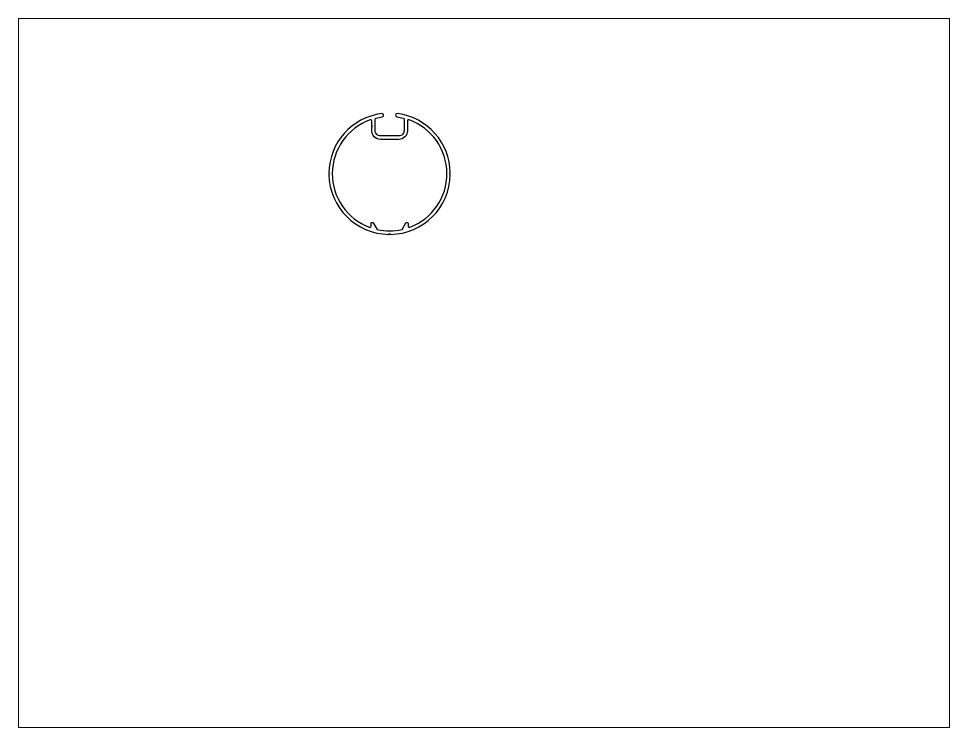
# Paper-space layout 'Layout1' of a CAD drawing. Extents: x 27 to 240, y 20 to 183.
# The model-space entities are those that its viewports show. They can reach past a viewport. Long polylines and large blocks are cut down to what shows.
import ezdxf

# ---------------------------------------------------------------- set-up
doc = ezdxf.new("R2010")
doc.units = 0
doc.header["$LTSCALE"] = 15
doc.layers.get('0').update_dxf_attribs({"linetype": 'CONTINUOUS'})

msp = doc.modelspace()

# ---------------------------------------------------------------- linework, layer by layer
at = {"color": 0, "linetype": 'CONTINUOUS', "ltscale": 0.05}
for points in [[(145.39, 230.78), (145.39, 235.52, -0.345873), (145.77, 236.01, -0.026898), (148.28, 236.48, 1), (148.1, 237.86, 0.372891), (126.24, 213.23), (126.54, 212.93), (126.24, 212.63, 0.407264), (151.09, 187.78), (151.39, 188.08), (151.69, 187.78, 0.407264), (176.54, 212.63), (176.24, 212.93), (176.54, 213.23, 0.372871), (154.68, 237.86, 1), (154.5, 236.48, -0.026898), (157.01, 236.01, -0.345873), (157.39, 235.52), (157.39, 230.78, -0.414214), (155.19, 228.58), (147.59, 228.58, -0.414214)], [(144.63, 192.53), (146.24, 189.75, 0.109726), (156.54, 189.75), (158.15, 192.53, -0.767314), (159.08, 192.28), (159.08, 191.17, 0.524055), (159.76, 190.7, 0.697014), (159.46, 235.27, 0.519812), (158.79, 234.8), (158.79, 230.78, -0.414214), (155.19, 227.18), (147.59, 227.18, -0.414214), (143.99, 230.78), (143.99, 232.28), (144.29, 232.58), (143.99, 232.88), (143.99, 234.8, 0.519812), (143.32, 235.27, 0.697014), (143.02, 190.7, 0.524055), (143.7, 191.17), (143.7, 192.28, -0.767314)]]:
    msp.add_lwpolyline(points, format="xyb", close=True, dxfattribs=at)

psp = doc.layouts.get("Layout1")

# ---------------------------------------------------------------- viewports
at = {"layer": '0', "color": 0, "linetype": 'BYBLOCK', "ltscale": 0.05}
psp.add_viewport(center=(133.35, 101.6), size=(213.36, 162.56), view_center_point=(190.51, 130.3), view_height=293.8955, dxfattribs=at)

doc.saveas('drawing.dxf')
